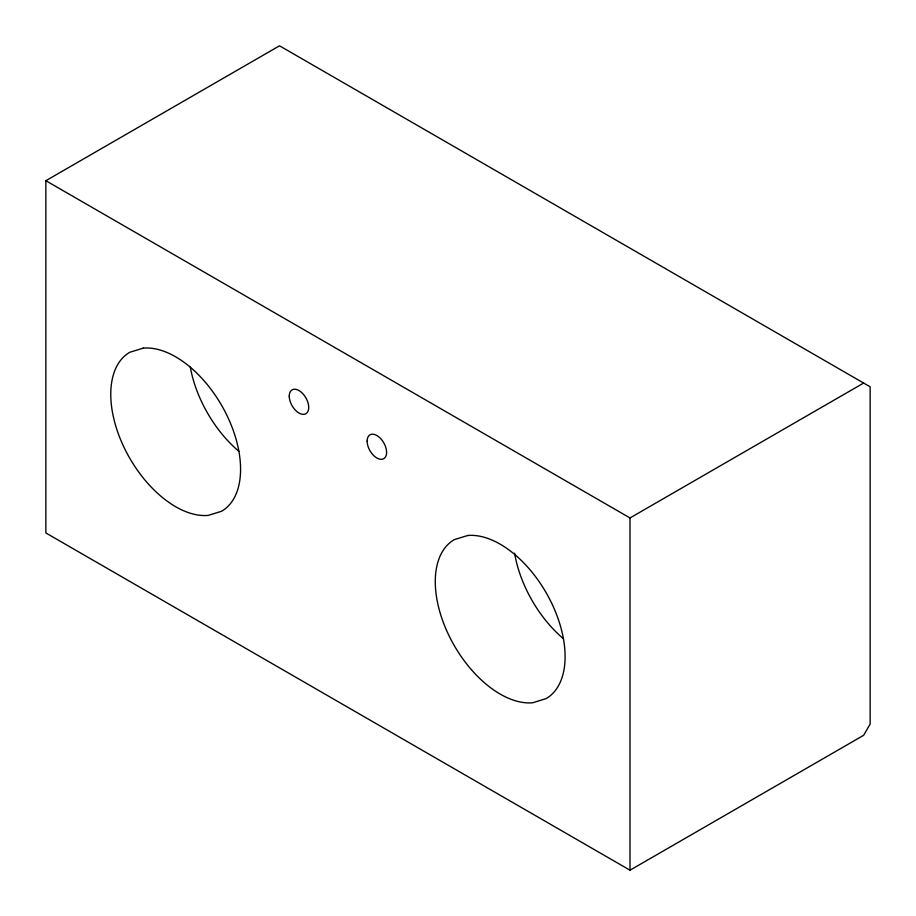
<?xml version="1.0" encoding="UTF-8"?>
<svg xmlns="http://www.w3.org/2000/svg" width="916" height="916" viewBox="0 0 916 916"><rect width="100%" height="100%" fill="white"/><g stroke="black" fill="none" stroke-linecap="round" stroke-linejoin="round"><path stroke-width="1.37" d="M45.857 180.704L279.506 45.8L870.143 386.804L870.143 724.052L863.651 735.296L630.002 870.2L45.857 532.952L45.857 180.704L630.002 517.952L863.651 383.048M630.002 517.952L630.002 870.2M563.455 638.75A91.795 52.991 60 0 1 514.586 553.115M238.939 451.382A91.795 52.991 60 0 1 190.31 367.167M143.217 348.126L129.774 352.282A91.795 52.991 60 0 0 124.175 447.661A91.795 52.991 60 0 0 208.115 515.41L221.558 511.265A91.795 52.991 60 0 0 227.157 415.875A91.795 52.991 60 0 0 143.217 348.126M467.733 535.494L454.29 539.639A91.795 52.991 60 0 0 448.691 635.028A91.795 52.991 60 0 0 532.643 702.778L546.085 698.622A91.795 52.991 60 0 0 551.684 603.232A91.795 52.991 60 0 0 467.733 535.494M289.25 396.17A13.763 7.946 60 0 0 303.849 414.341A13.763 7.946 60 0 0 303.849 394.865A13.763 7.946 60 0 0 289.25 396.17M367.133 441.134A13.763 7.946 60 0 0 381.732 459.305A13.763 7.946 60 0 0 381.732 439.829A13.763 7.946 60 0 0 367.133 441.134"/></g></svg>
